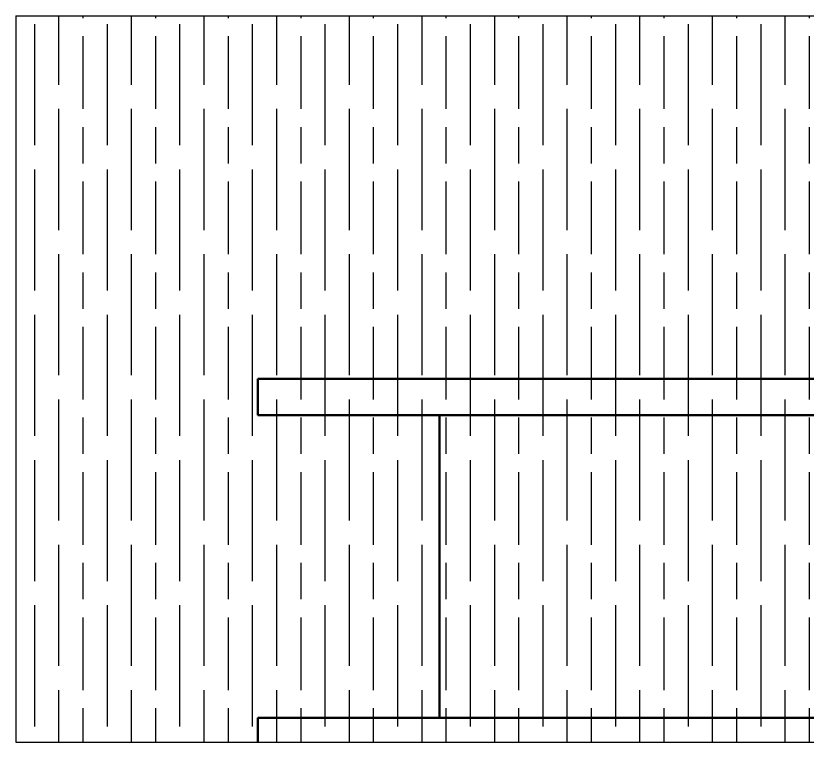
# Model space of a CAD drawing. Header units: millimetres. Extents: x 2004 to 9033, y -135 to 5682.
# Drawn here: x 2004 to 2658, y 1137 to 1737 of the extents above; entities that cross this region are included whole.
import ezdxf

# ---------------------------------------------------------------- set-up
doc = ezdxf.new("R2010")
doc.units = ezdxf.units.MM

msp = doc.modelspace()

# ---------------------------------------------------------------- hatches: boundary and pattern name
h = msp.add_hatch()
h.set_pattern_fill('GOST_WOOD', color=256, scale=10)
h.paths.add_polyline_path([(2004.42, 1736.98), (2004.42, 1136.98), (4004.42, 1136.98), (4004.42, 1736.98)])

# ---------------------------------------------------------------- linework, layer by layer
for p, q in [((2004.42, 1736.98), (4004.42, 1736.98)), ((2004.42, 1736.98), (2004.42, 1136.98)), ((2004.42, 1136.98), (4004.42, 1136.98)), ((2004.42, 1136.98), (4004.42, 1136.98))]:
    msp.add_line(p, q)
at = {"lineweight": 50}
for p, q in [((2354.42, 1436.98), (2204.42, 1436.98)), ((2204.42, 1406.98), (2204.42, 1436.98)), ((2354.42, 1436.98), (3654.42, 1436.98)), ((2204.42, 1406.98), (3654.42, 1406.98)), ((2354.42, 1156.98), (2354.42, 1406.98)), ((2354.42, 1406.98), (2354.42, 1166.98)), ((2354.42, 1156.98), (2204.42, 1156.98)), ((2204.42, 1156.98), (2204.42, 1136.98)), ((2354.42, 1156.98), (3654.42, 1156.98))]:
    msp.add_line(p, q, dxfattribs=at)

doc.saveas('drawing.dxf')
